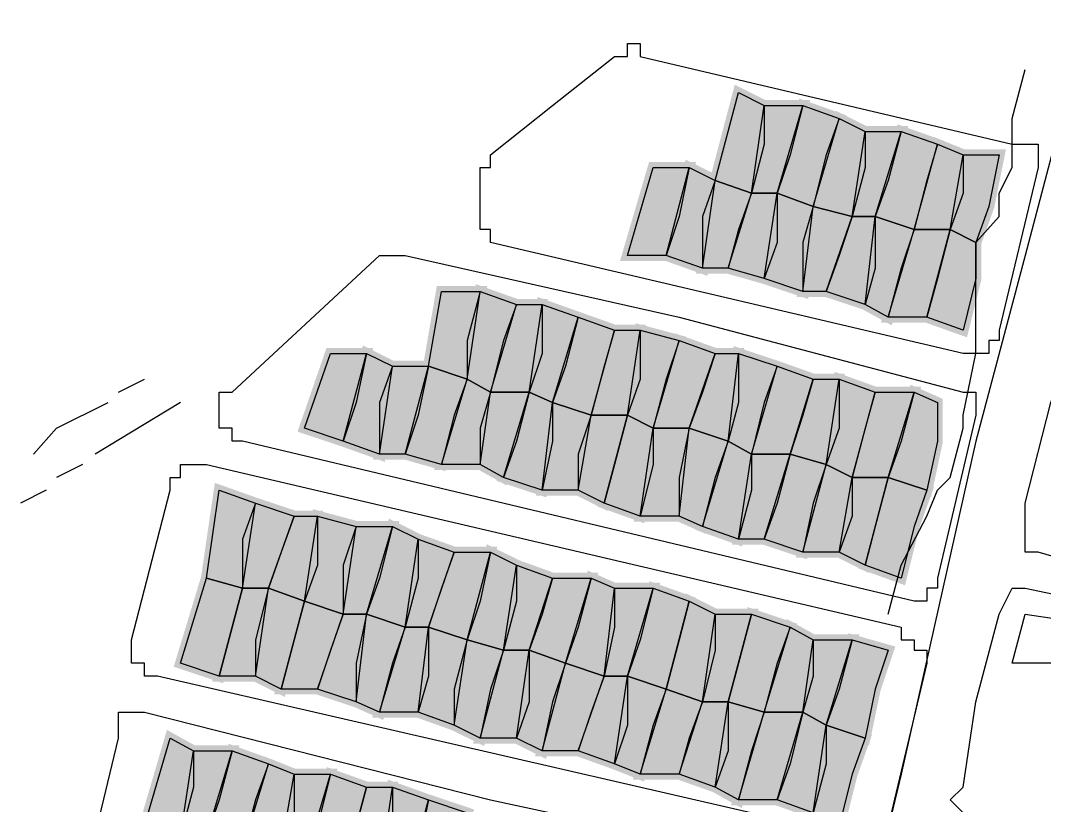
# Model space of a CAD drawing. Header units: millimetres. Extents: x -3588 to 75209, y -3737 to 38254.
# Drawn here: x 27850.3 to 27962.2, y 19149.4 to 19235.3 of the extents above; entities that cross this region are included whole.
import ezdxf

# ---------------------------------------------------------------- set-up
doc = ezdxf.new("R2010")
doc.units = ezdxf.units.MM
doc.layers.add('H', color=250, linetype='Continuous')
doc.layers.add('P', color=253, linetype='Continuous')

msp = doc.modelspace()

# ---------------------------------------------------------------- hatches: boundary and pattern name
at = {"layer": 'H', "linetype": 'Continuous'}
for points in [[(27931.901, 19225.695), (27930.477, 19216.381), (27926.252, 19217.789), (27929.068, 19227.103), (27931.901, 19225.695), (27931.901, 19225.695)], [(27935.838, 19225.695), (27933.021, 19216.381), (27930.477, 19216.381), (27931.901, 19225.695), (27935.838, 19225.695), (27935.838, 19225.695)], [(27939.791, 19224.558), (27937.262, 19214.956), (27933.021, 19216.381), (27935.838, 19225.695), (27939.791, 19224.558), (27939.791, 19224.558)], [(27942.623, 19223.15), (27941.215, 19213.548), (27937.262, 19214.956), (27939.791, 19224.558), (27942.623, 19223.15), (27942.623, 19223.15)], [(27946.576, 19223.15), (27944.032, 19213.548), (27941.215, 19213.548), (27942.623, 19223.15), (27946.576, 19223.15), (27946.576, 19223.15)], [(27950.801, 19221.742), (27947.985, 19212.14), (27944.032, 19213.548), (27946.576, 19223.15), (27950.801, 19221.742), (27950.801, 19221.742)], [(27953.346, 19220.333), (27952.226, 19212.14), (27947.985, 19212.14), (27950.801, 19221.742), (27953.346, 19220.333), (27953.346, 19220.333)], [(27957.587, 19220.333), (27954.754, 19211.019), (27952.226, 19212.14), (27953.346, 19220.333), (27957.587, 19220.333), (27957.587, 19220.333)], [(27923.707, 19218.909), (27920.89, 19209.595), (27916.937, 19209.595), (27919.466, 19218.909), (27923.707, 19218.909), (27923.707, 19218.909)], [(27926.252, 19217.789), (27924.843, 19208.187), (27920.89, 19209.595), (27923.707, 19218.909), (27926.252, 19217.789), (27926.252, 19217.789)], [(27930.477, 19216.381), (27927.66, 19208.187), (27924.843, 19208.187), (27926.252, 19217.789), (27930.477, 19216.381), (27930.477, 19216.381)], [(27933.021, 19216.381), (27931.901, 19206.778), (27927.66, 19208.187), (27930.477, 19216.381), (27933.021, 19216.381), (27933.021, 19216.381)], [(27937.262, 19214.956), (27935.838, 19205.37), (27931.901, 19206.778), (27933.021, 19216.381), (27937.262, 19214.956), (27937.262, 19214.956)], [(27941.215, 19213.548), (27938.671, 19205.37), (27935.838, 19205.37), (27937.262, 19214.956), (27941.215, 19213.548), (27941.215, 19213.548)], [(27944.032, 19213.548), (27942.623, 19204.234), (27938.671, 19205.37), (27941.215, 19213.548), (27944.032, 19213.548), (27944.032, 19213.548)], [(27947.985, 19212.14), (27945.44, 19202.825), (27942.623, 19204.234), (27944.032, 19213.548), (27947.985, 19212.14), (27947.985, 19212.14)], [(27952.226, 19212.14), (27949.393, 19202.825), (27945.44, 19202.825), (27947.985, 19212.14), (27952.226, 19212.14), (27952.226, 19212.14)], [(27954.754, 19211.019), (27953.346, 19201.417), (27949.393, 19202.825), (27952.226, 19212.14), (27954.754, 19211.019), (27954.754, 19211.019)], [(27900.566, 19205.37), (27899.141, 19196.056), (27895.188, 19197.464), (27896.613, 19205.37), (27900.566, 19205.37), (27900.566, 19205.37)], [(27904.519, 19204.234), (27901.974, 19194.632), (27899.141, 19196.056), (27900.566, 19205.37), (27904.519, 19204.234), (27904.519, 19204.234)], [(27907.335, 19204.234), (27905.927, 19194.632), (27901.974, 19194.632), (27904.519, 19204.234), (27907.335, 19204.234), (27907.335, 19204.234)], [(27911.288, 19202.825), (27908.744, 19193.223), (27905.927, 19194.632), (27907.335, 19204.234), (27911.288, 19202.825), (27911.288, 19202.825)], [(27915.513, 19201.417), (27912.697, 19191.815), (27908.744, 19193.223), (27911.288, 19202.825), (27915.513, 19201.417), (27915.513, 19201.417)], [(27918.058, 19201.417), (27916.937, 19191.815), (27912.697, 19191.815), (27915.513, 19201.417), (27918.058, 19201.417), (27918.058, 19201.417)], [(27922.299, 19200.009), (27919.466, 19190.695), (27916.937, 19191.815), (27918.058, 19201.417), (27922.299, 19200.009), (27922.299, 19200.009)], [(27926.252, 19198.584), (27923.707, 19190.695), (27919.466, 19190.695), (27922.299, 19200.009), (27926.252, 19198.584), (27926.252, 19198.584)], [(27888.419, 19198.584), (27885.602, 19189.27), (27881.649, 19190.695), (27884.194, 19198.584), (27888.419, 19198.584), (27888.419, 19198.584)], [(27890.963, 19197.464), (27889.827, 19187.862), (27885.602, 19189.27), (27888.419, 19198.584), (27890.963, 19197.464), (27890.963, 19197.464)], [(27929.068, 19198.584), (27927.66, 19189.27), (27923.707, 19190.695), (27926.252, 19198.584), (27929.068, 19198.584), (27929.068, 19198.584)], [(27933.021, 19197.464), (27930.477, 19187.862), (27927.66, 19189.27), (27929.068, 19198.584), (27933.021, 19197.464), (27933.021, 19197.464)], [(27895.188, 19197.464), (27892.372, 19187.862), (27889.827, 19187.862), (27890.963, 19197.464), (27895.188, 19197.464), (27895.188, 19197.464)], [(27899.141, 19196.056), (27896.613, 19186.454), (27892.372, 19187.862), (27895.188, 19197.464), (27899.141, 19196.056), (27899.141, 19196.056)], [(27937.262, 19196.056), (27934.43, 19187.862), (27930.477, 19187.862), (27933.021, 19197.464), (27937.262, 19196.056), (27937.262, 19196.056)], [(27901.974, 19194.632), (27900.566, 19186.454), (27896.613, 19186.454), (27899.141, 19196.056), (27901.974, 19194.632), (27901.974, 19194.632)], [(27939.791, 19196.056), (27938.671, 19186.454), (27934.43, 19187.862), (27937.262, 19196.056), (27939.791, 19196.056), (27939.791, 19196.056)], [(27944.032, 19194.632), (27941.215, 19185.045), (27938.671, 19186.454), (27939.791, 19196.056), (27944.032, 19194.632), (27944.032, 19194.632)], [(27905.927, 19194.632), (27903.382, 19185.045), (27900.566, 19186.454), (27901.974, 19194.632), (27905.927, 19194.632), (27905.927, 19194.632)], [(27908.744, 19193.223), (27907.335, 19183.909), (27903.382, 19185.045), (27905.927, 19194.632), (27908.744, 19193.223), (27908.744, 19193.223)], [(27947.985, 19194.632), (27945.44, 19185.045), (27941.215, 19185.045), (27944.032, 19194.632), (27947.985, 19194.632), (27947.985, 19194.632)], [(27950.801, 19193.223), (27949.393, 19183.909), (27945.44, 19185.045), (27947.985, 19194.632), (27950.801, 19193.223), (27950.801, 19193.223)], [(27912.697, 19191.815), (27911.288, 19183.909), (27907.335, 19183.909), (27908.744, 19193.223), (27912.697, 19191.815), (27912.697, 19191.815)], [(27916.937, 19191.815), (27914.105, 19182.501), (27911.288, 19183.909), (27912.697, 19191.815), (27916.937, 19191.815), (27916.937, 19191.815)], [(27919.466, 19190.695), (27918.058, 19181.092), (27914.105, 19182.501), (27916.937, 19191.815), (27919.466, 19190.695), (27919.466, 19190.695)], [(27923.707, 19190.695), (27922.299, 19181.092), (27918.058, 19181.092), (27919.466, 19190.695), (27923.707, 19190.695), (27923.707, 19190.695)], [(27927.66, 19189.27), (27924.843, 19179.684), (27922.299, 19181.092), (27923.707, 19190.695), (27927.66, 19189.27), (27927.66, 19189.27)], [(27930.477, 19187.862), (27929.068, 19178.26), (27924.843, 19179.684), (27927.66, 19189.27), (27930.477, 19187.862), (27930.477, 19187.862)], [(27934.43, 19187.862), (27931.901, 19178.26), (27929.068, 19178.26), (27930.477, 19187.862), (27934.43, 19187.862), (27934.43, 19187.862)], [(27938.671, 19186.454), (27935.838, 19177.139), (27931.901, 19178.26), (27934.43, 19187.862), (27938.671, 19186.454), (27938.671, 19186.454)], [(27941.215, 19185.045), (27939.791, 19177.139), (27935.838, 19177.139), (27938.671, 19186.454), (27941.215, 19185.045), (27941.215, 19185.045)], [(27945.44, 19185.045), (27942.623, 19175.731), (27939.791, 19177.139), (27941.215, 19185.045), (27945.44, 19185.045), (27945.44, 19185.045)], [(27949.393, 19183.909), (27946.576, 19174.307), (27942.623, 19175.731), (27945.44, 19185.045), (27949.393, 19183.909), (27949.393, 19183.909)], [(27876.288, 19182.501), (27874.864, 19172.898), (27870.639, 19174.307), (27872.047, 19183.909), (27876.288, 19182.501), (27876.288, 19182.501)], [(27880.241, 19181.092), (27877.408, 19172.898), (27874.864, 19172.898), (27876.288, 19182.501), (27880.241, 19181.092), (27880.241, 19181.092)], [(27883.058, 19181.092), (27881.649, 19171.49), (27877.408, 19172.898), (27880.241, 19181.092), (27883.058, 19181.092), (27883.058, 19181.092)], [(27887.011, 19179.684), (27885.602, 19170.37), (27881.649, 19171.49), (27883.058, 19181.092), (27887.011, 19179.684), (27887.011, 19179.684)], [(27890.963, 19179.684), (27888.419, 19170.37), (27885.602, 19170.37), (27887.011, 19179.684), (27890.963, 19179.684), (27890.963, 19179.684)], [(27893.78, 19178.26), (27892.372, 19168.946), (27888.419, 19170.37), (27890.963, 19179.684), (27893.78, 19178.26), (27893.78, 19178.26)], [(27897.733, 19177.139), (27895.188, 19168.946), (27892.372, 19168.946), (27893.78, 19178.26), (27897.733, 19177.139), (27897.733, 19177.139)], [(27901.974, 19177.139), (27899.141, 19167.537), (27895.188, 19168.946), (27897.733, 19177.139), (27901.974, 19177.139), (27901.974, 19177.139)], [(27904.519, 19175.731), (27903.382, 19166.129), (27899.141, 19167.537), (27901.974, 19177.139), (27904.519, 19175.731), (27904.519, 19175.731)], [(27908.744, 19174.307), (27905.927, 19166.129), (27903.382, 19166.129), (27904.519, 19175.731), (27908.744, 19174.307), (27908.744, 19174.307)], [(27874.864, 19172.898), (27872.047, 19163.584), (27868.094, 19164.721), (27870.639, 19174.307), (27874.864, 19172.898), (27874.864, 19172.898)], [(27912.697, 19174.307), (27910.152, 19164.721), (27905.927, 19166.129), (27908.744, 19174.307), (27912.697, 19174.307), (27912.697, 19174.307)], [(27915.513, 19172.898), (27914.105, 19163.584), (27910.152, 19164.721), (27912.697, 19174.307), (27915.513, 19172.898), (27915.513, 19172.898)], [(27877.408, 19172.898), (27876.288, 19163.584), (27872.047, 19163.584), (27874.864, 19172.898), (27877.408, 19172.898), (27877.408, 19172.898)], [(27881.649, 19171.49), (27878.817, 19162.176), (27876.288, 19163.584), (27877.408, 19172.898), (27881.649, 19171.49), (27881.649, 19171.49)], [(27919.466, 19172.898), (27916.937, 19163.584), (27914.105, 19163.584), (27915.513, 19172.898), (27919.466, 19172.898), (27919.466, 19172.898)], [(27923.707, 19171.49), (27920.89, 19162.176), (27916.937, 19163.584), (27919.466, 19172.898), (27923.707, 19171.49), (27923.707, 19171.49)], [(27885.602, 19170.37), (27883.058, 19162.176), (27878.817, 19162.176), (27881.649, 19171.49), (27885.602, 19170.37), (27885.602, 19170.37)], [(27926.252, 19170.37), (27924.843, 19160.768), (27920.89, 19162.176), (27923.707, 19171.49), (27926.252, 19170.37), (27926.252, 19170.37)], [(27888.419, 19170.37), (27887.011, 19160.768), (27883.058, 19162.176), (27885.602, 19170.37), (27888.419, 19170.37), (27888.419, 19170.37)], [(27892.372, 19168.946), (27889.827, 19159.359), (27887.011, 19160.768), (27888.419, 19170.37), (27892.372, 19168.946), (27892.372, 19168.946)], [(27930.477, 19170.37), (27927.66, 19160.768), (27924.843, 19160.768), (27926.252, 19170.37), (27930.477, 19170.37), (27930.477, 19170.37)], [(27934.43, 19168.946), (27931.901, 19159.359), (27927.66, 19160.768), (27930.477, 19170.37), (27934.43, 19168.946), (27934.43, 19168.946)], [(27895.188, 19168.946), (27893.78, 19159.359), (27889.827, 19159.359), (27892.372, 19168.946), (27895.188, 19168.946), (27895.188, 19168.946)], [(27899.141, 19167.537), (27897.733, 19157.935), (27893.78, 19159.359), (27895.188, 19168.946), (27899.141, 19167.537), (27899.141, 19167.537)], [(27937.262, 19167.537), (27935.838, 19159.359), (27931.901, 19159.359), (27934.43, 19168.946), (27937.262, 19167.537), (27937.262, 19167.537)], [(27903.382, 19166.129), (27900.566, 19156.815), (27897.733, 19157.935), (27899.141, 19167.537), (27903.382, 19166.129), (27903.382, 19166.129)], [(27941.215, 19167.537), (27938.671, 19157.935), (27935.838, 19159.359), (27937.262, 19167.537), (27941.215, 19167.537), (27941.215, 19167.537)], [(27945.44, 19166.129), (27942.623, 19156.815), (27938.671, 19157.935), (27941.215, 19167.537), (27945.44, 19166.129), (27945.44, 19166.129)], [(27905.927, 19166.129), (27904.519, 19156.815), (27900.566, 19156.815), (27903.382, 19166.129), (27905.927, 19166.129), (27905.927, 19166.129)], [(27910.152, 19164.721), (27907.335, 19155.406), (27904.519, 19156.815), (27905.927, 19166.129), (27910.152, 19164.721), (27910.152, 19164.721)], [(27914.105, 19163.584), (27911.288, 19155.406), (27907.335, 19155.406), (27910.152, 19164.721), (27914.105, 19163.584), (27914.105, 19163.584)], [(27916.937, 19163.584), (27915.513, 19153.982), (27911.288, 19155.406), (27914.105, 19163.584), (27916.937, 19163.584), (27916.937, 19163.584)], [(27920.89, 19162.176), (27918.058, 19152.574), (27915.513, 19153.982), (27916.937, 19163.584), (27920.89, 19162.176), (27920.89, 19162.176)], [(27924.843, 19160.768), (27922.299, 19152.574), (27918.058, 19152.574), (27920.89, 19162.176), (27924.843, 19160.768), (27924.843, 19160.768)], [(27927.66, 19160.768), (27926.252, 19151.165), (27922.299, 19152.574), (27924.843, 19160.768), (27927.66, 19160.768), (27927.66, 19160.768)], [(27931.901, 19159.359), (27929.068, 19150.045), (27926.252, 19151.165), (27927.66, 19160.768), (27931.901, 19159.359), (27931.901, 19159.359)], [(27935.838, 19159.359), (27933.021, 19150.045), (27929.068, 19150.045), (27931.901, 19159.359), (27935.838, 19159.359), (27935.838, 19159.359)], [(27938.671, 19157.935), (27937.262, 19148.621), (27933.021, 19150.045), (27935.838, 19159.359), (27938.671, 19157.935), (27938.671, 19157.935)], [(27942.623, 19156.815), (27939.791, 19147.213), (27937.262, 19148.621), (27938.671, 19157.935), (27942.623, 19156.815), (27942.623, 19156.815)], [(27869.502, 19155.406), (27868.094, 19145.804), (27863.869, 19147.213), (27866.686, 19156.815), (27869.502, 19155.406), (27869.502, 19155.406)], [(27873.455, 19155.406), (27870.639, 19145.804), (27868.094, 19145.804), (27869.502, 19155.406), (27873.455, 19155.406), (27873.455, 19155.406)], [(27877.408, 19153.982), (27874.864, 19144.396), (27870.639, 19145.804), (27873.455, 19155.406), (27877.408, 19153.982), (27877.408, 19153.982)], [(27880.241, 19152.574), (27878.817, 19144.396), (27874.864, 19144.396), (27877.408, 19153.982), (27880.241, 19152.574), (27880.241, 19152.574)], [(27884.194, 19152.574), (27881.649, 19143.26), (27878.817, 19144.396), (27880.241, 19152.574), (27884.194, 19152.574), (27884.194, 19152.574)], [(27888.419, 19151.165), (27885.602, 19141.851), (27881.649, 19143.26), (27884.194, 19152.574), (27888.419, 19151.165), (27888.419, 19151.165)], [(27890.963, 19151.165), (27889.827, 19141.851), (27885.602, 19141.851), (27888.419, 19151.165), (27890.963, 19151.165), (27890.963, 19151.165)], [(27895.188, 19150.045), (27892.372, 19140.443), (27889.827, 19141.851), (27890.963, 19151.165), (27895.188, 19150.045), (27895.188, 19150.045)], [(27899.141, 19148.621), (27896.613, 19139.035), (27892.372, 19140.443), (27895.188, 19150.045), (27899.141, 19148.621), (27899.141, 19148.621)]]:
    msp.add_hatch(color=256, dxfattribs=at).paths.add_polyline_path(points)

# ---------------------------------------------------------------- linework, layer by layer
at = {"layer": 'P'}
for points in [[(28088.849, 19205.642), (28084.896, 19207.066), (28073.886, 19209.595), (28056.378, 19213.836), (28026.467, 19220.606), (28010.367, 19225.967), (27977.624, 19232.752), (27969.718, 19235.281), (27968.309, 19234.161), (27966.901, 19232.752), (27965.493, 19229.92), (27960.116, 19209.595), (27954.754, 19189.27), (27946.576, 19152.862), (27942.623, 19136.49), (27938.382, 19121.527), (27936.974, 19114.757), (27934.43, 19104.018), (27933.021, 19099.794)], [(27908.456, 19225.967), (27915.241, 19231.344), (27916.649, 19231.344), (27916.649, 19232.752), (27918.058, 19232.752), (27918.058, 19231.344), (27958.707, 19221.742), (27960.116, 19221.742), (27961.54, 19221.742), (27961.54, 19220.606), (27961.54, 19219.197), (27957.299, 19201.417), (27957.299, 19200.281), (27956.163, 19200.281), (27956.163, 19198.872), (27954.754, 19198.872), (27953.346, 19198.872), (27901.686, 19211.019), (27901.686, 19212.428), (27900.566, 19212.428), (27900.566, 19213.836), (27900.566, 19214.956), (27900.566, 19217.789), (27900.566, 19219.197), (27901.686, 19219.197), (27901.686, 19220.606), (27908.456, 19225.967)], [(27945.168, 19170.37), (27946.576, 19175.731), (27949.393, 19181.092), (27950.529, 19183.909), (27951.938, 19185.317), (27953.346, 19190.695), (27953.346, 19192.103), (27954.754, 19198.872), (27954.754, 19205.642), (27954.754, 19209.595), (27954.754, 19211.019), (27957.299, 19213.836), (27957.299, 19214.956), (27957.299, 19216.381), (27958.707, 19219.197), (27958.707, 19224.558), (27960.116, 19229.92)], [(27931.613, 19221.742), (27930.205, 19216.381), (27926.252, 19217.789), (27928.78, 19227.391), (27931.613, 19225.967), (27931.613, 19221.742)], [(27934.43, 19220.606), (27933.021, 19216.381), (27930.205, 19216.381), (27931.613, 19225.967), (27935.838, 19225.967), (27934.43, 19220.606)], [(27938.382, 19220.606), (27936.974, 19214.956), (27933.021, 19216.381), (27935.838, 19225.967), (27939.791, 19224.558), (27938.382, 19220.606)], [(27942.623, 19219.197), (27941.215, 19213.836), (27936.974, 19214.956), (27939.791, 19224.558), (27942.623, 19223.15), (27942.623, 19219.197)], [(27945.168, 19217.789), (27943.744, 19213.836), (27941.215, 19213.836), (27942.623, 19223.15), (27946.576, 19223.15), (27945.168, 19217.789)], [(27949.393, 19217.789), (27947.985, 19212.428), (27943.744, 19213.836), (27946.576, 19223.15), (27950.529, 19221.742), (27949.393, 19217.789)], [(27953.346, 19216.381), (27951.938, 19212.428), (27947.985, 19212.428), (27950.529, 19221.742), (27953.346, 19220.606), (27953.346, 19216.381)], [(27956.163, 19214.956), (27954.754, 19211.019), (27951.938, 19212.428), (27953.346, 19220.606), (27957.299, 19220.606), (27956.163, 19214.956)], [(27922.299, 19213.836), (27920.89, 19209.595), (27916.649, 19209.595), (27919.466, 19219.197), (27923.419, 19219.197), (27922.299, 19213.836)], [(27924.843, 19213.836), (27924.843, 19208.187), (27920.89, 19209.595), (27923.419, 19219.197), (27926.252, 19217.789), (27924.843, 19213.836)], [(27928.78, 19212.428), (27927.66, 19208.187), (27924.843, 19208.187), (27926.252, 19217.789), (27930.205, 19216.381), (27928.78, 19212.428)], [(27933.021, 19211.019), (27931.613, 19207.066), (27927.66, 19208.187), (27930.205, 19216.381), (27933.021, 19216.381), (27933.021, 19211.019)], [(27935.838, 19211.019), (27935.838, 19205.642), (27931.613, 19207.066), (27933.021, 19216.381), (27936.974, 19214.956), (27935.838, 19211.019)], [(27939.791, 19209.595), (27938.382, 19205.642), (27935.838, 19205.642), (27936.974, 19214.956), (27941.215, 19213.836), (27939.791, 19209.595)], [(27943.744, 19208.187), (27942.623, 19204.234), (27938.382, 19205.642), (27941.215, 19213.836), (27943.744, 19213.836), (27943.744, 19208.187)], [(27946.576, 19208.187), (27945.168, 19202.825), (27942.623, 19204.234), (27943.744, 19213.836), (27947.985, 19212.428), (27946.576, 19208.187)], [(27950.529, 19207.066), (27949.393, 19202.825), (27945.168, 19202.825), (27947.985, 19212.428), (27951.938, 19212.428), (27950.529, 19207.066)], [(27954.754, 19207.066), (27953.346, 19201.417), (27949.393, 19202.825), (27951.938, 19212.428), (27954.754, 19211.019), (27954.754, 19207.066)], [(27922.299, 19202.825), (27953.346, 19194.632), (27954.754, 19194.632), (27954.754, 19193.511), (27954.754, 19192.103), (27950.529, 19174.307), (27950.529, 19173.187), (27949.393, 19173.187), (27949.393, 19171.778), (27947.985, 19171.778), (27874.592, 19189.27), (27873.455, 19189.27), (27873.455, 19190.695), (27872.047, 19190.695), (27872.047, 19192.103), (27872.047, 19193.511), (27872.047, 19194.632), (27873.455, 19194.632), (27889.555, 19209.595), (27890.963, 19209.595), (27892.372, 19209.595), (27922.299, 19202.825)], [(27899.141, 19200.281), (27899.141, 19196.056), (27894.916, 19197.464), (27896.325, 19205.642), (27900.566, 19205.642), (27899.141, 19200.281)], [(27903.094, 19200.281), (27901.686, 19194.632), (27899.141, 19196.056), (27900.566, 19205.642), (27904.519, 19204.234), (27903.094, 19200.281)], [(27907.335, 19198.872), (27905.927, 19194.632), (27901.686, 19194.632), (27904.519, 19204.234), (27907.335, 19204.234), (27907.335, 19198.872)], [(27909.88, 19197.464), (27908.456, 19193.511), (27905.927, 19194.632), (27907.335, 19204.234), (27911.288, 19202.825), (27909.88, 19197.464)], [(27914.105, 19197.464), (27912.697, 19192.103), (27908.456, 19193.511), (27911.288, 19202.825), (27915.241, 19201.417), (27914.105, 19197.464)], [(27918.058, 19196.056), (27916.649, 19192.103), (27912.697, 19192.103), (27915.241, 19201.417), (27918.058, 19201.417), (27918.058, 19196.056)], [(27920.89, 19196.056), (27919.466, 19190.695), (27916.649, 19192.103), (27918.058, 19201.417), (27922.299, 19200.281), (27920.89, 19196.056)], [(28003.598, 19167.537), (27992.587, 19168.946), (27975.079, 19173.187), (27961.54, 19177.139), (27960.116, 19177.139), (27960.116, 19178.548), (27960.116, 19182.501), (27962.948, 19193.511), (27965.493, 19200.281), (27965.493, 19201.417), (27966.901, 19201.417), (27983.273, 19197.464), (28007.551, 19192.103), (28017.137, 19189.27), (28018.273, 19189.27), (28019.681, 19189.27), (28019.681, 19187.862), (28019.681, 19186.742), (28015.728, 19170.37), (28015.728, 19166.417), (28014.32, 19164.993), (28012.912, 19164.993), (28003.598, 19167.537)], [(27924.843, 19194.632), (27923.419, 19190.695), (27919.466, 19190.695), (27922.299, 19200.281), (27926.252, 19198.872), (27924.843, 19194.632)], [(27887.011, 19193.511), (27885.602, 19189.27), (27881.361, 19190.695), (27884.194, 19198.872), (27888.131, 19198.872), (27887.011, 19193.511)], [(27889.555, 19193.511), (27889.555, 19187.862), (27885.602, 19189.27), (27888.131, 19198.872), (27890.963, 19197.464), (27889.555, 19193.511)], [(27928.78, 19193.511), (27927.66, 19189.27), (27923.419, 19190.695), (27926.252, 19198.872), (27928.78, 19198.872), (27928.78, 19193.511)], [(27931.613, 19193.511), (27930.205, 19187.862), (27927.66, 19189.27), (27928.78, 19198.872), (27933.021, 19197.464), (27931.613, 19193.511)], [(27893.78, 19192.103), (27892.372, 19187.862), (27889.555, 19187.862), (27890.963, 19197.464), (27894.916, 19197.464), (27893.78, 19192.103)], [(27897.733, 19192.103), (27896.325, 19186.742), (27892.372, 19187.862), (27894.916, 19197.464), (27899.141, 19196.056), (27897.733, 19192.103)], [(27935.838, 19192.103), (27934.43, 19187.862), (27930.205, 19187.862), (27933.021, 19197.464), (27936.974, 19196.056), (27935.838, 19192.103)], [(27861.037, 19194.632), (27863.869, 19196.056)], [(27900.566, 19190.695), (27900.566, 19186.742), (27896.325, 19186.742), (27899.141, 19196.056), (27901.686, 19194.632), (27900.566, 19190.695)], [(27939.791, 19190.695), (27938.382, 19186.742), (27934.43, 19187.862), (27936.974, 19196.056), (27939.791, 19196.056), (27939.791, 19190.695)], [(27942.623, 19190.695), (27941.215, 19185.317), (27938.382, 19186.742), (27939.791, 19196.056), (27943.744, 19194.632), (27942.623, 19190.695)], [(27904.519, 19189.27), (27903.094, 19185.317), (27900.566, 19186.742), (27901.686, 19194.632), (27905.927, 19194.632), (27904.519, 19189.27)], [(27908.456, 19189.27), (27907.335, 19183.909), (27903.094, 19185.317), (27905.927, 19194.632), (27908.456, 19193.511), (27908.456, 19189.27)], [(27946.576, 19189.27), (27945.168, 19185.317), (27941.215, 19185.317), (27943.744, 19194.632), (27947.985, 19194.632), (27946.576, 19189.27)], [(27950.529, 19189.27), (27949.393, 19183.909), (27945.168, 19185.317), (27947.985, 19194.632), (27950.529, 19193.511), (27950.529, 19189.27)], [(27851.722, 19187.862), (27854.267, 19190.695), (27859.916, 19193.511)], [(27867.806, 19193.511), (27858.492, 19187.862)], [(27911.288, 19187.862), (27911.288, 19183.909), (27907.335, 19183.909), (27908.456, 19193.511), (27912.697, 19192.103), (27911.288, 19187.862)], [(27915.241, 19186.742), (27914.105, 19182.501), (27911.288, 19183.909), (27912.697, 19192.103), (27916.649, 19192.103), (27915.241, 19186.742)], [(27919.466, 19186.742), (27918.058, 19181.092), (27914.105, 19182.501), (27916.649, 19192.103), (27919.466, 19190.695), (27919.466, 19186.742)], [(27922.299, 19185.317), (27922.299, 19181.092), (27918.058, 19181.092), (27919.466, 19190.695), (27923.419, 19190.695), (27922.299, 19185.317)], [(27926.252, 19185.317), (27924.843, 19179.956), (27922.299, 19181.092), (27923.419, 19190.695), (27927.66, 19189.27), (27926.252, 19185.317)], [(27930.205, 19183.909), (27928.78, 19178.548), (27924.843, 19179.956), (27927.66, 19189.27), (27930.205, 19187.862), (27930.205, 19183.909)], [(27933.021, 19182.501), (27931.613, 19178.548), (27928.78, 19178.548), (27930.205, 19187.862), (27934.43, 19187.862), (27933.021, 19182.501)], [(27936.974, 19182.501), (27935.838, 19177.139), (27931.613, 19178.548), (27934.43, 19187.862), (27938.382, 19186.742), (27936.974, 19182.501)], [(27857.084, 19186.742), (27854.267, 19185.317)], [(27866.686, 19183.909), (27866.686, 19185.317), (27867.806, 19185.317), (27867.806, 19186.742), (27869.23, 19186.742), (27870.639, 19186.742), (27946.576, 19168.946), (27946.576, 19167.537), (27947.985, 19167.537), (27947.985, 19166.417), (27949.393, 19166.417), (27949.393, 19164.993), (27945.168, 19147.213), (27943.744, 19147.213), (27943.744, 19146.092), (27942.623, 19146.092), (27941.215, 19146.092), (27865.278, 19163.584), (27863.869, 19163.584), (27863.869, 19164.993), (27862.445, 19164.993), (27862.445, 19166.417), (27862.445, 19167.537), (27866.686, 19183.909)], [(27941.215, 19181.092), (27939.791, 19177.139), (27935.838, 19177.139), (27938.382, 19186.742), (27941.215, 19185.317), (27941.215, 19181.092)], [(27943.744, 19179.956), (27942.623, 19175.731), (27939.791, 19177.139), (27941.215, 19185.317), (27945.168, 19185.317), (27943.744, 19179.956)], [(27947.985, 19179.956), (27946.576, 19174.307), (27942.623, 19175.731), (27945.168, 19185.317), (27949.393, 19183.909), (27947.985, 19179.956)], [(27853.131, 19183.909), (27850.314, 19182.501)], [(27874.592, 19178.548), (27874.592, 19173.187), (27870.639, 19174.307), (27872.047, 19183.909), (27876, 19182.501), (27874.592, 19178.548)], [(27878.817, 19177.139), (27877.408, 19173.187), (27874.592, 19173.187), (27876, 19182.501), (27880.241, 19181.092), (27878.817, 19177.139)], [(27882.77, 19175.731), (27881.361, 19171.778), (27877.408, 19173.187), (27880.241, 19181.092), (27882.77, 19181.092), (27882.77, 19175.731)], [(27885.602, 19175.731), (27885.602, 19170.37), (27881.361, 19171.778), (27882.77, 19181.092), (27887.011, 19179.956), (27885.602, 19175.731)], [(27889.555, 19174.307), (27888.131, 19170.37), (27885.602, 19170.37), (27887.011, 19179.956), (27890.963, 19179.956), (27889.555, 19174.307)], [(27893.78, 19174.307), (27892.372, 19168.946), (27888.131, 19170.37), (27890.963, 19179.956), (27893.78, 19178.548), (27893.78, 19174.307)], [(27896.325, 19173.187), (27894.916, 19168.946), (27892.372, 19168.946), (27893.78, 19178.548), (27897.733, 19177.139), (27896.325, 19173.187)], [(27900.566, 19171.778), (27899.141, 19167.537), (27894.916, 19168.946), (27897.733, 19177.139), (27901.686, 19177.139), (27900.566, 19171.778)], [(27904.519, 19171.778), (27903.094, 19166.417), (27899.141, 19167.537), (27901.686, 19177.139), (27904.519, 19175.731), (27904.519, 19171.778)], [(27907.335, 19170.37), (27905.927, 19166.417), (27903.094, 19166.417), (27904.519, 19175.731), (27908.456, 19174.307), (27907.335, 19170.37)], [(27873.455, 19168.946), (27872.047, 19163.584), (27867.806, 19164.993), (27870.639, 19174.307), (27874.592, 19173.187), (27873.455, 19168.946)], [(27911.288, 19168.946), (27909.88, 19164.993), (27905.927, 19166.417), (27908.456, 19174.307), (27912.697, 19174.307), (27911.288, 19168.946)], [(27915.241, 19168.946), (27914.105, 19163.584), (27909.88, 19164.993), (27912.697, 19174.307), (27915.241, 19173.187), (27915.241, 19168.946)], [(27876, 19167.537), (27876, 19163.584), (27872.047, 19163.584), (27874.592, 19173.187), (27877.408, 19173.187), (27876, 19167.537)], [(27880.241, 19167.537), (27878.817, 19162.176), (27876, 19163.584), (27877.408, 19173.187), (27881.361, 19171.778), (27880.241, 19167.537)], [(27918.058, 19167.537), (27916.649, 19163.584), (27914.105, 19163.584), (27915.241, 19173.187), (27919.466, 19173.187), (27918.058, 19167.537)], [(27922.299, 19167.537), (27920.89, 19162.176), (27916.649, 19163.584), (27919.466, 19173.187), (27923.419, 19171.778), (27922.299, 19167.537)], [(28000.765, 19137.898), (27993.995, 19139.307), (27969.718, 19144.668), (27956.163, 19147.213), (27953.346, 19148.621), (27951.938, 19150.045), (27953.346, 19151.453), (27954.754, 19160.768), (27957.299, 19170.37), (27958.707, 19173.187), (27960.116, 19173.187), (27973.671, 19170.37), (27988.634, 19166.417), (28000.765, 19163.584), (28010.367, 19160.768), (28012.912, 19160.768), (28014.32, 19159.631), (28014.32, 19158.223), (28008.959, 19137.898), (28008.959, 19136.49), (28007.551, 19136.49), (28006.142, 19136.49), (28000.765, 19137.898)], [(27884.194, 19166.417), (27882.77, 19162.176), (27878.817, 19162.176), (27881.361, 19171.778), (27885.602, 19170.37), (27884.194, 19166.417)], [(27926.252, 19166.417), (27924.843, 19160.768), (27920.89, 19162.176), (27923.419, 19171.778), (27926.252, 19170.37), (27926.252, 19166.417)], [(27887.011, 19164.993), (27887.011, 19160.768), (27882.77, 19162.176), (27885.602, 19170.37), (27888.131, 19170.37), (27887.011, 19164.993)], [(27890.963, 19164.993), (27889.555, 19159.631), (27887.011, 19160.768), (27888.131, 19170.37), (27892.372, 19168.946), (27890.963, 19164.993)], [(27928.78, 19164.993), (27927.66, 19160.768), (27924.843, 19160.768), (27926.252, 19170.37), (27930.205, 19170.37), (27928.78, 19164.993)], [(27933.021, 19164.993), (27931.613, 19159.631), (27927.66, 19160.768), (27930.205, 19170.37), (27934.43, 19168.946), (27933.021, 19164.993)], [(27964.068, 19164.993), (27958.707, 19164.993), (27960.116, 19170.37), (27969.718, 19168.946), (27968.309, 19163.584), (27964.068, 19164.993)], [(27894.916, 19163.584), (27893.78, 19159.631), (27889.555, 19159.631), (27892.372, 19168.946), (27894.916, 19168.946), (27894.916, 19163.584)], [(27897.733, 19162.176), (27897.733, 19158.223), (27893.78, 19159.631), (27894.916, 19168.946), (27899.141, 19167.537), (27897.733, 19162.176)], [(27936.974, 19163.584), (27935.838, 19159.631), (27931.613, 19159.631), (27934.43, 19168.946), (27936.974, 19167.537), (27936.974, 19163.584)], [(27901.686, 19162.176), (27900.566, 19156.815), (27897.733, 19158.223), (27899.141, 19167.537), (27903.094, 19166.417), (27901.686, 19162.176)], [(27939.791, 19162.176), (27938.382, 19158.223), (27935.838, 19159.631), (27936.974, 19167.537), (27941.215, 19167.537), (27939.791, 19162.176)], [(27943.744, 19162.176), (27942.623, 19156.815), (27938.382, 19158.223), (27941.215, 19167.537), (27945.168, 19166.417), (27943.744, 19162.176)], [(27905.927, 19160.768), (27904.519, 19156.815), (27900.566, 19156.815), (27903.094, 19166.417), (27905.927, 19166.417), (27905.927, 19160.768)], [(27908.456, 19160.768), (27907.335, 19155.406), (27904.519, 19156.815), (27905.927, 19166.417), (27909.88, 19164.993), (27908.456, 19160.768)], [(27912.697, 19159.631), (27911.288, 19155.406), (27907.335, 19155.406), (27909.88, 19164.993), (27914.105, 19163.584), (27912.697, 19159.631)], [(27916.649, 19158.223), (27915.241, 19153.982), (27911.288, 19155.406), (27914.105, 19163.584), (27916.649, 19163.584), (27916.649, 19158.223)], [(27919.466, 19158.223), (27918.058, 19152.862), (27915.241, 19153.982), (27916.649, 19163.584), (27920.89, 19162.176), (27919.466, 19158.223)], [(27923.419, 19156.815), (27922.299, 19152.862), (27918.058, 19152.862), (27920.89, 19162.176), (27924.843, 19160.768), (27923.419, 19156.815)], [(27927.66, 19155.406), (27926.252, 19151.453), (27922.299, 19152.862), (27924.843, 19160.768), (27927.66, 19160.768), (27927.66, 19155.406)], [(27930.205, 19155.406), (27928.78, 19150.045), (27926.252, 19151.453), (27927.66, 19160.768), (27931.613, 19159.631), (27930.205, 19155.406)], [(27901.686, 19150.045), (27939.791, 19141.851), (27941.215, 19141.851), (27941.215, 19140.443), (27942.623, 19140.443), (27942.623, 19139.307), (27942.623, 19137.898), (27938.382, 19120.118), (27936.974, 19120.118), (27936.974, 19118.982), (27935.838, 19118.982), (27934.43, 19118.982), (27858.492, 19136.49), (27857.084, 19137.898), (27857.084, 19139.307), (27857.084, 19140.443), (27861.037, 19156.815), (27861.037, 19158.223), (27861.037, 19159.631), (27862.445, 19159.631), (27863.869, 19159.631), (27901.686, 19150.045)], [(27934.43, 19153.982), (27933.021, 19150.045), (27928.78, 19150.045), (27931.613, 19159.631), (27935.838, 19159.631), (27934.43, 19153.982)], [(27938.382, 19153.982), (27936.974, 19148.621), (27933.021, 19150.045), (27935.838, 19159.631), (27938.382, 19158.223), (27938.382, 19153.982)], [(27941.215, 19152.862), (27939.791, 19147.213), (27936.974, 19148.621), (27938.382, 19158.223), (27942.623, 19156.815), (27941.215, 19152.862)], [(27869.23, 19151.453), (27867.806, 19146.092), (27863.869, 19147.213), (27866.686, 19156.815), (27869.23, 19155.406), (27869.23, 19151.453)], [(27872.047, 19150.045), (27870.639, 19146.092), (27867.806, 19146.092), (27869.23, 19155.406), (27873.455, 19155.406), (27872.047, 19150.045)], [(27876, 19150.045), (27874.592, 19144.668), (27870.639, 19146.092), (27873.455, 19155.406), (27877.408, 19153.982), (27876, 19150.045)], [(27880.241, 19148.621), (27878.817, 19144.668), (27874.592, 19144.668), (27877.408, 19153.982), (27880.241, 19152.862), (27880.241, 19148.621)], [(27882.77, 19147.213), (27881.361, 19143.26), (27878.817, 19144.668), (27880.241, 19152.862), (27884.194, 19152.862), (27882.77, 19147.213)], [(27887.011, 19147.213), (27885.602, 19141.851), (27881.361, 19143.26), (27884.194, 19152.862), (27888.131, 19151.453), (27887.011, 19147.213)], [(27890.963, 19146.092), (27889.555, 19141.851), (27885.602, 19141.851), (27888.131, 19151.453), (27890.963, 19151.453), (27890.963, 19146.092)], [(27893.78, 19144.668), (27892.372, 19140.443), (27889.555, 19141.851), (27890.963, 19151.453), (27894.916, 19150.045), (27893.78, 19144.668)], [(27897.733, 19144.668), (27896.325, 19139.307), (27892.372, 19140.443), (27894.916, 19150.045), (27899.141, 19148.621), (27897.733, 19144.668)]]:
    msp.add_lwpolyline(points, dxfattribs=at)
at = {"layer": 'P', "const_width": 1.2}
for points in [[(27931.613, 19221.742), (27930.205, 19216.381), (27926.252, 19217.789), (27928.78, 19227.391), (27931.613, 19225.967), (27931.613, 19221.742)], [(27934.43, 19220.606), (27933.021, 19216.381), (27930.205, 19216.381), (27931.613, 19225.967), (27935.838, 19225.967), (27934.43, 19220.606)], [(27938.382, 19220.606), (27936.974, 19214.956), (27933.021, 19216.381), (27935.838, 19225.967), (27939.791, 19224.558), (27938.382, 19220.606)], [(27942.623, 19219.197), (27941.215, 19213.836), (27936.974, 19214.956), (27939.791, 19224.558), (27942.623, 19223.15), (27942.623, 19219.197)], [(27945.168, 19217.789), (27943.744, 19213.836), (27941.215, 19213.836), (27942.623, 19223.15), (27946.576, 19223.15), (27945.168, 19217.789)], [(27949.393, 19217.789), (27947.985, 19212.428), (27943.744, 19213.836), (27946.576, 19223.15), (27950.529, 19221.742), (27949.393, 19217.789)], [(27953.346, 19216.381), (27951.938, 19212.428), (27947.985, 19212.428), (27950.529, 19221.742), (27953.346, 19220.606), (27953.346, 19216.381)], [(27956.163, 19214.956), (27954.754, 19211.019), (27951.938, 19212.428), (27953.346, 19220.606), (27957.299, 19220.606), (27956.163, 19214.956)], [(27922.299, 19213.836), (27920.89, 19209.595), (27916.649, 19209.595), (27919.466, 19219.197), (27923.419, 19219.197), (27922.299, 19213.836)], [(27924.843, 19213.836), (27924.843, 19208.187), (27920.89, 19209.595), (27923.419, 19219.197), (27926.252, 19217.789), (27924.843, 19213.836)], [(27928.78, 19212.428), (27927.66, 19208.187), (27924.843, 19208.187), (27926.252, 19217.789), (27930.205, 19216.381), (27928.78, 19212.428)], [(27933.021, 19211.019), (27931.613, 19207.066), (27927.66, 19208.187), (27930.205, 19216.381), (27933.021, 19216.381), (27933.021, 19211.019)], [(27935.838, 19211.019), (27935.838, 19205.642), (27931.613, 19207.066), (27933.021, 19216.381), (27936.974, 19214.956), (27935.838, 19211.019)], [(27939.791, 19209.595), (27938.382, 19205.642), (27935.838, 19205.642), (27936.974, 19214.956), (27941.215, 19213.836), (27939.791, 19209.595)], [(27943.744, 19208.187), (27942.623, 19204.234), (27938.382, 19205.642), (27941.215, 19213.836), (27943.744, 19213.836), (27943.744, 19208.187)], [(27946.576, 19208.187), (27945.168, 19202.825), (27942.623, 19204.234), (27943.744, 19213.836), (27947.985, 19212.428), (27946.576, 19208.187)], [(27950.529, 19207.066), (27949.393, 19202.825), (27945.168, 19202.825), (27947.985, 19212.428), (27951.938, 19212.428), (27950.529, 19207.066)], [(27954.754, 19207.066), (27953.346, 19201.417), (27949.393, 19202.825), (27951.938, 19212.428), (27954.754, 19211.019), (27954.754, 19207.066)], [(27899.141, 19200.281), (27899.141, 19196.056), (27894.916, 19197.464), (27896.325, 19205.642), (27900.566, 19205.642), (27899.141, 19200.281)], [(27903.094, 19200.281), (27901.686, 19194.632), (27899.141, 19196.056), (27900.566, 19205.642), (27904.519, 19204.234), (27903.094, 19200.281)], [(27909.88, 19197.464), (27908.456, 19193.511), (27905.927, 19194.632), (27907.335, 19204.234), (27911.288, 19202.825), (27909.88, 19197.464)], [(27907.335, 19198.872), (27905.927, 19194.632), (27901.686, 19194.632), (27904.519, 19204.234), (27907.335, 19204.234), (27907.335, 19198.872)], [(27914.105, 19197.464), (27912.697, 19192.103), (27908.456, 19193.511), (27911.288, 19202.825), (27915.241, 19201.417), (27914.105, 19197.464)], [(27918.058, 19196.056), (27916.649, 19192.103), (27912.697, 19192.103), (27915.241, 19201.417), (27918.058, 19201.417), (27918.058, 19196.056)], [(27920.89, 19196.056), (27919.466, 19190.695), (27916.649, 19192.103), (27918.058, 19201.417), (27922.299, 19200.281), (27920.89, 19196.056)], [(27924.843, 19194.632), (27923.419, 19190.695), (27919.466, 19190.695), (27922.299, 19200.281), (27926.252, 19198.872), (27924.843, 19194.632)], [(27887.011, 19193.511), (27885.602, 19189.27), (27881.361, 19190.695), (27884.194, 19198.872), (27888.131, 19198.872), (27887.011, 19193.511)], [(27889.555, 19193.511), (27889.555, 19187.862), (27885.602, 19189.27), (27888.131, 19198.872), (27890.963, 19197.464), (27889.555, 19193.511)], [(27928.78, 19193.511), (27927.66, 19189.27), (27923.419, 19190.695), (27926.252, 19198.872), (27928.78, 19198.872), (27928.78, 19193.511)], [(27931.613, 19193.511), (27930.205, 19187.862), (27927.66, 19189.27), (27928.78, 19198.872), (27933.021, 19197.464), (27931.613, 19193.511)], [(27897.733, 19192.103), (27896.325, 19186.742), (27892.372, 19187.862), (27894.916, 19197.464), (27899.141, 19196.056), (27897.733, 19192.103)], [(27935.838, 19192.103), (27934.43, 19187.862), (27930.205, 19187.862), (27933.021, 19197.464), (27936.974, 19196.056), (27935.838, 19192.103)], [(27893.78, 19192.103), (27892.372, 19187.862), (27889.555, 19187.862), (27890.963, 19197.464), (27894.916, 19197.464), (27893.78, 19192.103)], [(27900.566, 19190.695), (27900.566, 19186.742), (27896.325, 19186.742), (27899.141, 19196.056), (27901.686, 19194.632), (27900.566, 19190.695)], [(27939.791, 19190.695), (27938.382, 19186.742), (27934.43, 19187.862), (27936.974, 19196.056), (27939.791, 19196.056), (27939.791, 19190.695)], [(27942.623, 19190.695), (27941.215, 19185.317), (27938.382, 19186.742), (27939.791, 19196.056), (27943.744, 19194.632), (27942.623, 19190.695)], [(27904.519, 19189.27), (27903.094, 19185.317), (27900.566, 19186.742), (27901.686, 19194.632), (27905.927, 19194.632), (27904.519, 19189.27)], [(27908.456, 19189.27), (27907.335, 19183.909), (27903.094, 19185.317), (27905.927, 19194.632), (27908.456, 19193.511), (27908.456, 19189.27)], [(27946.576, 19189.27), (27945.168, 19185.317), (27941.215, 19185.317), (27943.744, 19194.632), (27947.985, 19194.632), (27946.576, 19189.27)], [(27950.529, 19189.27), (27949.393, 19183.909), (27945.168, 19185.317), (27947.985, 19194.632), (27950.529, 19193.511), (27950.529, 19189.27)], [(27911.288, 19187.862), (27911.288, 19183.909), (27907.335, 19183.909), (27908.456, 19193.511), (27912.697, 19192.103), (27911.288, 19187.862)], [(27915.241, 19186.742), (27914.105, 19182.501), (27911.288, 19183.909), (27912.697, 19192.103), (27916.649, 19192.103), (27915.241, 19186.742)], [(27919.466, 19186.742), (27918.058, 19181.092), (27914.105, 19182.501), (27916.649, 19192.103), (27919.466, 19190.695), (27919.466, 19186.742)], [(27922.299, 19185.317), (27922.299, 19181.092), (27918.058, 19181.092), (27919.466, 19190.695), (27923.419, 19190.695), (27922.299, 19185.317)], [(27926.252, 19185.317), (27924.843, 19179.956), (27922.299, 19181.092), (27923.419, 19190.695), (27927.66, 19189.27), (27926.252, 19185.317)], [(27930.205, 19183.909), (27928.78, 19178.548), (27924.843, 19179.956), (27927.66, 19189.27), (27930.205, 19187.862), (27930.205, 19183.909)], [(27933.021, 19182.501), (27931.613, 19178.548), (27928.78, 19178.548), (27930.205, 19187.862), (27934.43, 19187.862), (27933.021, 19182.501)], [(27936.974, 19182.501), (27935.838, 19177.139), (27931.613, 19178.548), (27934.43, 19187.862), (27938.382, 19186.742), (27936.974, 19182.501)], [(27941.215, 19181.092), (27939.791, 19177.139), (27935.838, 19177.139), (27938.382, 19186.742), (27941.215, 19185.317), (27941.215, 19181.092)], [(27943.744, 19179.956), (27942.623, 19175.731), (27939.791, 19177.139), (27941.215, 19185.317), (27945.168, 19185.317), (27943.744, 19179.956)], [(27947.985, 19179.956), (27946.576, 19174.307), (27942.623, 19175.731), (27945.168, 19185.317), (27949.393, 19183.909), (27947.985, 19179.956)], [(27874.592, 19178.548), (27874.592, 19173.187), (27870.639, 19174.307), (27872.047, 19183.909), (27876, 19182.501), (27874.592, 19178.548)], [(27878.817, 19177.139), (27877.408, 19173.187), (27874.592, 19173.187), (27876, 19182.501), (27880.241, 19181.092), (27878.817, 19177.139)], [(27882.77, 19175.731), (27881.361, 19171.778), (27877.408, 19173.187), (27880.241, 19181.092), (27882.77, 19181.092), (27882.77, 19175.731)], [(27885.602, 19175.731), (27885.602, 19170.37), (27881.361, 19171.778), (27882.77, 19181.092), (27887.011, 19179.956), (27885.602, 19175.731)], [(27889.555, 19174.307), (27888.131, 19170.37), (27885.602, 19170.37), (27887.011, 19179.956), (27890.963, 19179.956), (27889.555, 19174.307)], [(27893.78, 19174.307), (27892.372, 19168.946), (27888.131, 19170.37), (27890.963, 19179.956), (27893.78, 19178.548), (27893.78, 19174.307)], [(27896.325, 19173.187), (27894.916, 19168.946), (27892.372, 19168.946), (27893.78, 19178.548), (27897.733, 19177.139), (27896.325, 19173.187)], [(27900.566, 19171.778), (27899.141, 19167.537), (27894.916, 19168.946), (27897.733, 19177.139), (27901.686, 19177.139), (27900.566, 19171.778)], [(27904.519, 19171.778), (27903.094, 19166.417), (27899.141, 19167.537), (27901.686, 19177.139), (27904.519, 19175.731), (27904.519, 19171.778)], [(27907.335, 19170.37), (27905.927, 19166.417), (27903.094, 19166.417), (27904.519, 19175.731), (27908.456, 19174.307), (27907.335, 19170.37)], [(27873.455, 19168.946), (27872.047, 19163.584), (27867.806, 19164.993), (27870.639, 19174.307), (27874.592, 19173.187), (27873.455, 19168.946)], [(27911.288, 19168.946), (27909.88, 19164.993), (27905.927, 19166.417), (27908.456, 19174.307), (27912.697, 19174.307), (27911.288, 19168.946)], [(27915.241, 19168.946), (27914.105, 19163.584), (27909.88, 19164.993), (27912.697, 19174.307), (27915.241, 19173.187), (27915.241, 19168.946)], [(27876, 19167.537), (27876, 19163.584), (27872.047, 19163.584), (27874.592, 19173.187), (27877.408, 19173.187), (27876, 19167.537)], [(27880.241, 19167.537), (27878.817, 19162.176), (27876, 19163.584), (27877.408, 19173.187), (27881.361, 19171.778), (27880.241, 19167.537)], [(27918.058, 19167.537), (27916.649, 19163.584), (27914.105, 19163.584), (27915.241, 19173.187), (27919.466, 19173.187), (27918.058, 19167.537)], [(27922.299, 19167.537), (27920.89, 19162.176), (27916.649, 19163.584), (27919.466, 19173.187), (27923.419, 19171.778), (27922.299, 19167.537)], [(27884.194, 19166.417), (27882.77, 19162.176), (27878.817, 19162.176), (27881.361, 19171.778), (27885.602, 19170.37), (27884.194, 19166.417)], [(27926.252, 19166.417), (27924.843, 19160.768), (27920.89, 19162.176), (27923.419, 19171.778), (27926.252, 19170.37), (27926.252, 19166.417)], [(27887.011, 19164.993), (27887.011, 19160.768), (27882.77, 19162.176), (27885.602, 19170.37), (27888.131, 19170.37), (27887.011, 19164.993)], [(27890.963, 19164.993), (27889.555, 19159.631), (27887.011, 19160.768), (27888.131, 19170.37), (27892.372, 19168.946), (27890.963, 19164.993)], [(27928.78, 19164.993), (27927.66, 19160.768), (27924.843, 19160.768), (27926.252, 19170.37), (27930.205, 19170.37), (27928.78, 19164.993)], [(27933.021, 19164.993), (27931.613, 19159.631), (27927.66, 19160.768), (27930.205, 19170.37), (27934.43, 19168.946), (27933.021, 19164.993)], [(27894.916, 19163.584), (27893.78, 19159.631), (27889.555, 19159.631), (27892.372, 19168.946), (27894.916, 19168.946), (27894.916, 19163.584)], [(27897.733, 19162.176), (27897.733, 19158.223), (27893.78, 19159.631), (27894.916, 19168.946), (27899.141, 19167.537), (27897.733, 19162.176)], [(27936.974, 19163.584), (27935.838, 19159.631), (27931.613, 19159.631), (27934.43, 19168.946), (27936.974, 19167.537), (27936.974, 19163.584)], [(27901.686, 19162.176), (27900.566, 19156.815), (27897.733, 19158.223), (27899.141, 19167.537), (27903.094, 19166.417), (27901.686, 19162.176)], [(27939.791, 19162.176), (27938.382, 19158.223), (27935.838, 19159.631), (27936.974, 19167.537), (27941.215, 19167.537), (27939.791, 19162.176)], [(27943.744, 19162.176), (27942.623, 19156.815), (27938.382, 19158.223), (27941.215, 19167.537), (27945.168, 19166.417), (27943.744, 19162.176)], [(27905.927, 19160.768), (27904.519, 19156.815), (27900.566, 19156.815), (27903.094, 19166.417), (27905.927, 19166.417), (27905.927, 19160.768)], [(27908.456, 19160.768), (27907.335, 19155.406), (27904.519, 19156.815), (27905.927, 19166.417), (27909.88, 19164.993), (27908.456, 19160.768)], [(27912.697, 19159.631), (27911.288, 19155.406), (27907.335, 19155.406), (27909.88, 19164.993), (27914.105, 19163.584), (27912.697, 19159.631)], [(27916.649, 19158.223), (27915.241, 19153.982), (27911.288, 19155.406), (27914.105, 19163.584), (27916.649, 19163.584), (27916.649, 19158.223)], [(27919.466, 19158.223), (27918.058, 19152.862), (27915.241, 19153.982), (27916.649, 19163.584), (27920.89, 19162.176), (27919.466, 19158.223)], [(27923.419, 19156.815), (27922.299, 19152.862), (27918.058, 19152.862), (27920.89, 19162.176), (27924.843, 19160.768), (27923.419, 19156.815)], [(27927.66, 19155.406), (27926.252, 19151.453), (27922.299, 19152.862), (27924.843, 19160.768), (27927.66, 19160.768), (27927.66, 19155.406)], [(27930.205, 19155.406), (27928.78, 19150.045), (27926.252, 19151.453), (27927.66, 19160.768), (27931.613, 19159.631), (27930.205, 19155.406)], [(27934.43, 19153.982), (27933.021, 19150.045), (27928.78, 19150.045), (27931.613, 19159.631), (27935.838, 19159.631), (27934.43, 19153.982)], [(27938.382, 19153.982), (27936.974, 19148.621), (27933.021, 19150.045), (27935.838, 19159.631), (27938.382, 19158.223), (27938.382, 19153.982)], [(27941.215, 19152.862), (27939.791, 19147.213), (27936.974, 19148.621), (27938.382, 19158.223), (27942.623, 19156.815), (27941.215, 19152.862)], [(27869.23, 19151.453), (27867.806, 19146.092), (27863.869, 19147.213), (27866.686, 19156.815), (27869.23, 19155.406), (27869.23, 19151.453)], [(27872.047, 19150.045), (27870.639, 19146.092), (27867.806, 19146.092), (27869.23, 19155.406), (27873.455, 19155.406), (27872.047, 19150.045)], [(27876, 19150.045), (27874.592, 19144.668), (27870.639, 19146.092), (27873.455, 19155.406), (27877.408, 19153.982), (27876, 19150.045)], [(27880.241, 19148.621), (27878.817, 19144.668), (27874.592, 19144.668), (27877.408, 19153.982), (27880.241, 19152.862), (27880.241, 19148.621)], [(27882.77, 19147.213), (27881.361, 19143.26), (27878.817, 19144.668), (27880.241, 19152.862), (27884.194, 19152.862), (27882.77, 19147.213)], [(27887.011, 19147.213), (27885.602, 19141.851), (27881.361, 19143.26), (27884.194, 19152.862), (27888.131, 19151.453), (27887.011, 19147.213)], [(27890.963, 19146.092), (27889.555, 19141.851), (27885.602, 19141.851), (27888.131, 19151.453), (27890.963, 19151.453), (27890.963, 19146.092)], [(27893.78, 19144.668), (27892.372, 19140.443), (27889.555, 19141.851), (27890.963, 19151.453), (27894.916, 19150.045), (27893.78, 19144.668)], [(27897.733, 19144.668), (27896.325, 19139.307), (27892.372, 19140.443), (27894.916, 19150.045), (27899.141, 19148.621), (27897.733, 19144.668)]]:
    msp.add_lwpolyline(points, dxfattribs=at)

doc.saveas('drawing.dxf')
